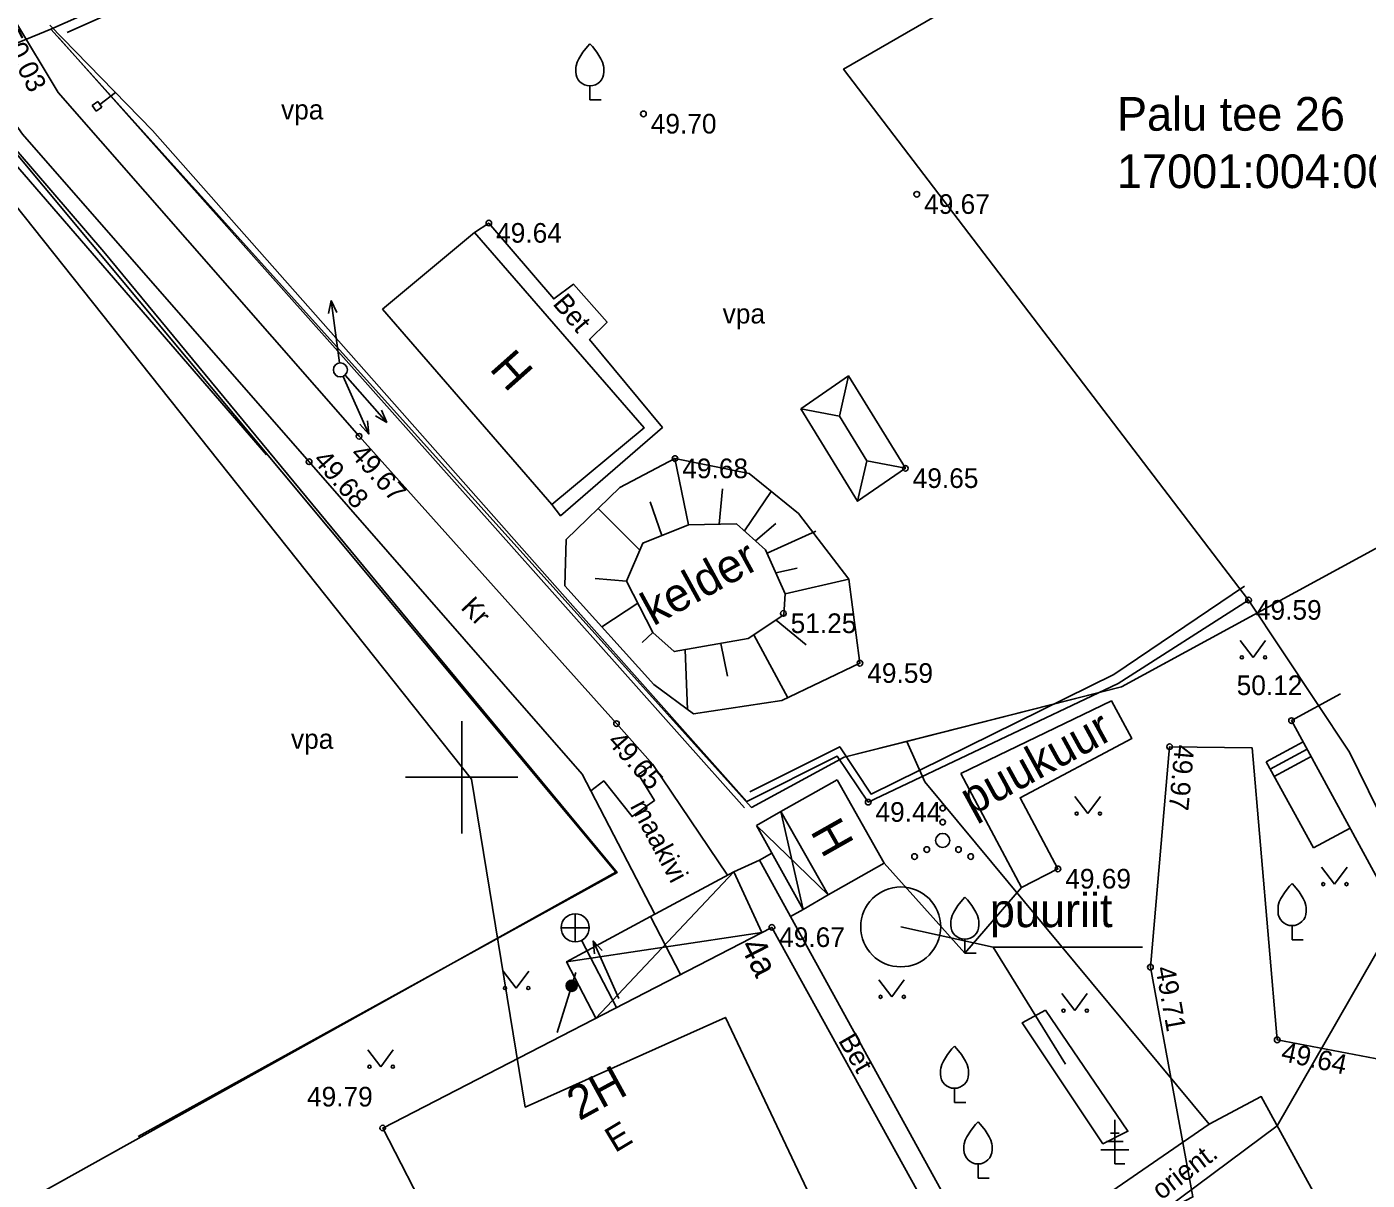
# Model space of a CAD drawing. Extents: x 640179 to 641407, y 6455895 to 6456739.
# Drawn here: x 640984.51 to 641032.25, y 6456385.64 to 6456426.75 of the extents above; entities that cross this region are included whole.
import ezdxf

# ---------------------------------------------------------------- set-up
doc = ezdxf.new("R2010")
doc.units = 0
for name, color, linetype in [('AED', 7, 'Continuous'), ('Default', 7, 'Continuous'), ('HALJASTUS', 7, 'Continuous'), ('HOONE', 7, 'Continuous'), ('HOONEDET', 7, 'Continuous'), ('KKAEV', 7, 'Continuous'), ('KORGUS', 7, 'Continuous'), ('KTRASS', 7, 'Continuous'), ('MOOTPIIR', 7, 'Continuous'), ('MPKAABEL', 7, 'Continuous'), ('MPOHULIIN', 7, 'Continuous'), ('PIIR', 7, 'Continuous'), ('POST', 7, 'Continuous'), ('PUU', 7, 'Continuous'), ('RAJATIS', 7, 'Continuous'), ('RAJATISEDET', 7, 'Continuous'), ('RELJEEF', 7, 'Continuous'), ('SIOHULIIN', 7, 'Continuous'), ('TEE', 7, 'Continuous'), ('VORK', 7, 'Continuous')]:
    doc.layers.add(name, color=color, linetype=linetype)

# ---------------------------------------------------------------- blocks, each defined once
blk = doc.blocks.new('VILJA1')
at = {"layer": 'Default'}
for p, q in [((0, 0), (0, 1)), ((0.8, 0), (0, 0))]:
    blk.add_line(p, q, dxfattribs=at)
for points in [[(-1, 2), (-1, 2.3), (-0.98, 2.43), (-0.91, 2.69), (-0.79, 2.93), (-0.5, 3.4), (-0.18, 3.81), (0, 4)], [(1, 2), (1, 2.3), (0.98, 2.43), (0.91, 2.69), (0.79, 2.93), (0.5, 3.4), (0.18, 3.81), (0, 4)]]:
    blk.add_lwpolyline(points, dxfattribs=at)
blk.add_arc((0, 2), 1, 180, 0, dxfattribs=at)
blk = doc.blocks.new('PUPOST')
at = {"layer": 'Default'}
blk.add_circle((0, 0), 0.5, dxfattribs=at)
blk = doc.blocks.new('KAKAEV')
at = {"layer": 'Default'}
for p, q in [((0, -1), (0, 1)), ((-1, 0), (1, 0))]:
    blk.add_line(p, q, dxfattribs=at)
blk.add_circle((0, 0), 1, dxfattribs=at)
blk = doc.blocks.new('OKASP1')
at = {"layer": 'Default'}
for p, q in [((0, 0), (0, 3.15)), ((0.3, 2.2), (-0.3, 2.2)), ((1, 1), (-1, 1)), ((0.6, 1.6), (-0.6, 1.6)), ((0.72, 0), (0, 0))]:
    blk.add_line(p, q, dxfattribs=at)
blk = doc.blocks.new('MPSUUN')
at = {"layer": 'Default'}
for p, q in [((0.5, 0), (5, 0)), ((5, 0), (4.097, -0.297)), ((5, 0), (4.098, 0.3))]:
    blk.add_line(p, q, dxfattribs=at)
blk = doc.blocks.new('VARPOS')
at = {"layer": 'Default'}
for p, q in [((-0.25, 0.25), (-0.25, -0.25)), ((-0.25, 0.25), (0.25, 0.25)), ((0.25, 0.25), (0.25, -0.25)), ((-0.25, -0.25), (0.25, -0.25))]:
    blk.add_line(p, q, dxfattribs=at)
blk = doc.blocks.new('SISUUN')
at = {"layer": 'Default'}
blk.add_line((0.5, 0), (4.982, 0), dxfattribs=at)
for radius in [0.399, 0.38, 0.361, 0.342, 0.323, 0.304, 0.285, 0.266, 0.247, 0.228, 0.209, 0.191, 0.172, 0.153, 0.134, 0.115, 0.0959, 0.0769, 0.058, 0.0391, 0.0201, 0.00122]:
    blk.add_circle((3.989, 0), radius, dxfattribs=at)
blk = doc.blocks.new('VQSA')
at = {"layer": 'Default'}
for centre, radius in [((0, 2.3), 0.2), ((0, 1.3), 0.2), ((0, 0), 0.5), ((-2, -1.15), 0.2), ((-1.13, -0.65), 0.2), ((1.13, -0.65), 0.2), ((2, -1.15), 0.2)]:
    blk.add_circle(centre, radius, dxfattribs=at)
blk = doc.blocks.new('MURU')
at = {"layer": 'Default'}
for p, q in [((-0.927, 1.213), (0, 0)), ((0, 0), (0.891, 1.213))]:
    blk.add_line(p, q, dxfattribs=at)
for centre in [(-0.802, 0), (0.856, 0)]:
    blk.add_circle(centre, 0.11, dxfattribs=at)
blk = doc.blocks.new('VKORIS')
at = {"layer": 'Default'}
for p, q in [((0, 4), (0, -4)), ((-4, 0), (4, 0))]:
    blk.add_line(p, q, dxfattribs=at)

msp = doc.modelspace()

# ---------------------------------------------------------------- linework, layer by layer
at = {"layer": 'AED'}
for points in [[(641028.028, 6456406.317), (641023.386, 6456403.346), (641014.479, 6456399.115), (641013.37, 6456400.756), (641010.158, 6456399.144), (641003.858, 6456406.222), (640988.985, 6456423.053), (640985.326, 6456426.807)], [(640981.719, 6456425.153), (640987.252, 6456418.731), (640998.087, 6456405.617), (641005.537, 6456396.605), (640988.481, 6456387.202)], [(640987.11, 6456423.986), (640987.67, 6456424.402)]]:
    msp.add_lwpolyline(points, dxfattribs=at)
at = {"layer": 'HALJASTUS'}
for points in [[(641020.402, 6456441.925), (640985.948, 6456426.543)], [(640985.648, 6456426.351), (641010.078, 6456398.91)], [(640993.051, 6456411.494), (640981.602, 6456424.726), (640973.798, 6456421.407)], [(641027.888, 6456406.811), (641023.229, 6456403.662), (641014.582, 6456399.403), (641013.468, 6456401.091), (641010.264, 6456399.485)], [(641015.051, 6456396.945), (641017.922, 6456393.729), (641019.939, 6456396.075)]]:
    msp.add_lwpolyline(points, dxfattribs=at)
at = {"layer": 'HOONE'}
for points in [[(640997.174, 6456416.684), (641000.461, 6456419.421), (641006.494, 6456412.455), (641003.207, 6456409.718)], [(641013.368, 6456399.914), (641015.051, 6456396.945), (641013.05, 6456395.811), (641011.367, 6456398.78)]]:
    msp.add_lwpolyline(points, close=True, dxfattribs=at)
for points in [[(641031.307, 6456402.974), (641029.556, 6456402.02), (641035.475, 6456391.155), (641037.805, 6456392.425)], [(640998.938, 6456384.103), (640997.185, 6456387.501), (641011.048, 6456394.653), (641016.766, 6456384.289), (641013.61, 6456382.547)]]:
    msp.add_lwpolyline(points, dxfattribs=at)
at = {"layer": 'HOONEDET'}
for p, q in [((641028.656, 6456400.55), (641029.968, 6456401.265)), ((641028.8, 6456400.287), (641030.111, 6456401.001)), ((641028.656, 6456400.55), (641030.335, 6456397.482)), ((641028.944, 6456400.024), (641030.255, 6456400.738)), ((641011.367, 6456398.78), (641010.497, 6456398.287)), ((641011.367, 6456398.78), (641012.161, 6456395.292)), ((641010.497, 6456398.287), (641012.161, 6456395.292)), ((641010.497, 6456398.287), (641013.05, 6456395.811)), ((641030.335, 6456397.482), (641031.641, 6456398.193)), ((641009.694, 6456396.629), (641004.772, 6456391.415)), ((641012.161, 6456395.292), (641013.05, 6456395.811)), ((641003.735, 6456393.425), (641010.695, 6456394.471))]:
    msp.add_line(p, q, dxfattribs=at)
for points in [[(641009.694, 6456396.629), (641010.604, 6456397.045), (641017.785, 6456383.994), (641013.932, 6456381.869)], [(641006.728, 6456395.038), (641009.691, 6456396.634), (641010.695, 6456394.471)], [(641004.772, 6456391.415), (641003.735, 6456393.425), (641006.728, 6456395.038), (641007.793, 6456392.974)]]:
    msp.add_lwpolyline(points, dxfattribs=at)
at = {"layer": 'KORGUS'}
for centre in [(641006.474, 6456423.646), (641016.21, 6456420.781), (641000.966, 6456419.755), (640996.344, 6456412.154), (640994.564, 6456411.249), (641007.597, 6456411.361), (641015.803, 6456411.013), (641028.028, 6456406.317), (641011.457, 6456405.842), (641014.185, 6456404.067), (641005.514, 6456401.913), (641029.556, 6456402.02), (641025.216, 6456401.091), (641014.479, 6456399.115), (641021.238, 6456396.736), (641011.048, 6456394.653), (641024.532, 6456393.234), (641029.047, 6456390.642), (640997.185, 6456387.501)]:
    msp.add_circle(centre, 0.1, dxfattribs=at)
at = {"layer": 'KTRASS'}
msp.add_lwpolyline([(641004.272, 6456394.193), (641005.509, 6456391.795)], dxfattribs=at)
at = {"layer": 'MOOTPIIR'}
for points in [[(641062.064, 6456458.277), (641051.256, 6456447.853), (641040.718, 6456442.038), (641034.384, 6456441.634), (641028.063, 6456435.372), (641027.248, 6456434.357), (641026.617, 6456432.76), (641013.6, 6456425.24), (641028.028, 6456406.317), (641031.624, 6456400.901), (641036.341, 6456391.297), (641036.36, 6456383.081)], [(641014.778, 6456380.085), (641009.392, 6456391.441), (641002.261, 6456388.249), (641000.352, 6456399.939), (640983.03, 6456421.731), (640975.196, 6456416.865), (640961.808, 6456410.615), (640955.809, 6456406.722), (640938.667, 6456398.667), (640933.663, 6456397.719), (640929.873, 6456394.424), (640928.956, 6456393.68)]]:
    msp.add_lwpolyline(points, dxfattribs=at)
at = {"layer": 'MPKAABEL'}
msp.add_lwpolyline([(641023.318, 6456383.312), (641029.051, 6456387.574), (641033.339, 6456395.076)], dxfattribs=at)
at = {"layer": 'PIIR'}
for points in [[(640923.84, 6456399.5), (640931.62, 6456403.09), (640958.06, 6456414.73), (640981.69, 6456425.16), (640985.37, 6456426.66), (641019.35, 6456441.71), (641039.47, 6456443.23), (641018.18, 6456461.64), (641016.95, 6456456.08), (640887.62, 6456396.91)], [(641060.6, 6456299.09), (641063.9, 6456322.39), (641056.97, 6456335.32), (641042.61, 6456362.17), (641032.45, 6456381.35), (641028.48, 6456388.62), (641026.62, 6456387.64), (641022.09, 6456384.51), (641035.91, 6456358.9), (641049.75, 6456333.12), (641056.04, 6456320.58), (641053.53, 6456302.75)]]:
    msp.add_lwpolyline(points, dxfattribs=at)
for points in [[(641059.88, 6456423.03), (641039.47, 6456443.23), (641019.35, 6456441.71), (640985.37, 6456426.66), (641010.32, 6456398.93), (641013.62, 6456400.72), (641023.5, 6456403.23)], [(640985.37, 6456426.66), (640981.69, 6456425.16), (641005.49, 6456396.62), (640984.26, 6456384.77), (640996.66, 6456370.57), (641004.54, 6456374.88), (641022.09, 6456384.51), (641026.62, 6456387.64), (641016.5, 6456399.84), (641015.85, 6456401.28), (641013.62, 6456400.72), (641010.32, 6456398.93)], [(641005.49, 6456396.62), (640981.69, 6456425.16), (640958.06, 6456414.73), (640983.51, 6456385.62), (640984.26, 6456384.77)], [(641043.71, 6456414.23), (641023.5, 6456403.23), (641015.85, 6456401.28), (641016.5, 6456399.84), (641026.62, 6456387.64), (641028.48, 6456388.62), (641032.45, 6456381.35), (641034.51, 6456382.49), (641054.67, 6456393.54)]]:
    msp.add_lwpolyline(points, close=True, dxfattribs=at)
at = {"layer": 'RAJATIS'}
for points in [[(641012.076, 6456413.135), (641013.776, 6456414.309), (641015.803, 6456411.013), (641014.103, 6456409.839), (641012.076, 6456413.135)], [(641017.782, 6456400.139), (641019.939, 6456396.075), (641021.238, 6456396.736), (641019.891, 6456399.273), (641023.874, 6456401.387), (641023.141, 6456402.724), (641017.782, 6456400.139)], [(641015.639, 6456394.67), (641018.929, 6456393.946), (641024.249, 6456393.946)], [(641018.929, 6456393.946), (641021.51, 6456389.772)], [(641020.8, 6456391.7), (641023.731, 6456387.385), (641022.837, 6456386.938), (641019.968, 6456391.253), (641020.8, 6456391.7)]]:
    msp.add_lwpolyline(points, dxfattribs=at)
msp.add_circle((641015.639, 6456394.67), 1.425, dxfattribs=at)
at = {"layer": 'RAJATISEDET'}
for p, q in [((641013.451, 6456412.869), (641013.776, 6456414.309)), ((641012.076, 6456413.135), (641013.451, 6456412.869)), ((641013.451, 6456412.869), (641014.428, 6456411.279)), ((641014.103, 6456409.839), (641014.428, 6456411.279)), ((641014.428, 6456411.279), (641015.803, 6456411.013))]:
    msp.add_line(p, q, dxfattribs=at)
at = {"layer": 'RELJEEF'}
for p, q in [((641007.597, 6456411.361), (641008.082, 6456409.004)), ((641009.29, 6456410.281), (641009.169, 6456409.024)), ((641011.027, 6456410.185), (641010.07, 6456408.783)), ((641006.708, 6456409.823), (641007.125, 6456408.619)), ((641004.862, 6456409.583), (641006.347, 6456408.098)), ((641011.184, 6456409.051), (641010.465, 6456408.431)), ((641012.61, 6456408.779), (641010.876, 6456407.991)), ((641011.945, 6456407.46), (641011.187, 6456407.292)), ((641004.751, 6456407.084), (641005.868, 6456406.997)), ((641013.792, 6456407.061), (641011.523, 6456406.536)), ((641004.992, 6456405.362), (641006.274, 6456406.206)), ((641012.269, 6456404.717), (641011.2, 6456405.605)), ((641006.431, 6456404.803), (641006.808, 6456405.166)), ((641011.62, 6456402.838), (641010.406, 6456405.079)), ((641008.044, 6456402.418), (641007.954, 6456404.549)), ((641009.469, 6456403.606), (641009.234, 6456404.773))]:
    msp.add_line(p, q, dxfattribs=at)
msp.add_lwpolyline([(641007.597, 6456411.361), (641005.633, 6456410.334), (641003.724, 6456408.475), (641003.668, 6456406.826), (641006.848, 6456403.311), (641008.258, 6456402.258), (641011.401, 6456402.733), (641014.185, 6456404.067), (641013.792, 6456407.061), (641011.993, 6456409.407), (641010.236, 6456410.823), (641007.597, 6456411.361)], dxfattribs=at)
msp.add_lwpolyline([(641008.082, 6456409.004), (641009.787, 6456409.036), (641010.822, 6456408.112), (641011.523, 6456406.536), (641011.476, 6456405.787), (641010.201, 6456404.943), (641007.572, 6456404.482), (641006.808, 6456405.166), (641005.868, 6456406.997), (641006.457, 6456408.351)], close=True, dxfattribs=at)
at = {"layer": 'TEE'}
for points in [[(640983.826, 6456430.611), (640983.799, 6456429.984), (640984.072, 6456426.994), (640985.627, 6456424.405), (640996.344, 6456412.154), (641005.514, 6456401.913), (641006.811, 6456400.461)], [(640980.093, 6456428.963), (640980.484, 6456428.408), (640984.362, 6456422.921), (640994.564, 6456411.249), (641004.286, 6456400.111), (641004.595, 6456399.514)], [(641000.461, 6456419.421), (641000.966, 6456419.755), (641003.279, 6456417.053), (641003.988, 6456417.571), (641005.181, 6456416.224), (641004.555, 6456415.602), (641007.151, 6456412.472), (641003.521, 6456409.325), (641003.207, 6456409.718)], [(641036.345, 6456389.847), (641034.776, 6456389.555), (641029.047, 6456390.642), (641028.15, 6456401.045), (641025.216, 6456401.091), (641024.532, 6456393.234), (641026.045, 6456385.045), (641022.903, 6456383.408), (641024.703, 6456380.013), (641020.014, 6456377.766)], [(641006.881, 6456395.12), (641004.595, 6456399.514), (641005.058, 6456399.874), (641006.071, 6456398.598), (641006.87, 6456399.174), (641006.296, 6456400.106), (641006.811, 6456400.461), (641009.463, 6456396.511)], [(641010.604, 6456397.045), (641011.049, 6456397.293)], [(641012.161, 6456395.292), (641011.706, 6456395.042)]]:
    msp.add_lwpolyline(points, dxfattribs=at)

# ---------------------------------------------------------------- block references
at = {"layer": 'AED', "xscale": 0.5000000002109818, "yscale": 0.5000000002109819, "rotation": -145.1421875755855}
msp.add_blockref('VARPOS', (640987.007, 6456423.915), dxfattribs=at)
at = {"layer": 'HALJASTUS', "xscale": 0.5, "yscale": 0.5}
for name, p in [('MURU', (641028.189, 6456404.275)), ('MURU', (641022.307, 6456398.708)), ('VQSA', (641017.131, 6456397.751)), ('MURU', (641031.088, 6456396.193)), ('MURU', (641001.944, 6456392.488)), ('MURU', (641015.32, 6456392.176)), ('MURU', (641021.838, 6456391.685)), ('MURU', (640997.118, 6456389.685))]:
    msp.add_blockref(name, p, dxfattribs=at)
at = {"layer": 'KKAEV', "xscale": 0.5, "yscale": 0.5}
msp.add_blockref('KAKAEV', (641004.043, 6456394.637), dxfattribs=at)
at = {"layer": 'MPOHULIIN'}
for p, xscale, yscale, rotation in [((640995.678, 6456414.52), 0.500000000184459, 0.5000000001844591, 97.53332408986671), ((640995.678, 6456414.52), 0.5000000000060089, 0.5000000000060086, -48.46964024688193), ((640995.678, 6456414.52), 0.5000000004142604, 0.5000000004142605, -66.12089974005997), ((641005.696, 6456391.892), 0.5000000004142604, 0.5000000004142604, 113.87910025994007)]:
    msp.add_blockref('MPSUUN', p, dxfattribs=dict(at, xscale=xscale, yscale=yscale, rotation=rotation))
at = {"layer": 'POST', "xscale": 0.5, "yscale": 0.5}
msp.add_blockref('PUPOST', (640995.678, 6456414.52), dxfattribs=at)
at = {"layer": 'PUU', "xscale": 0.5, "yscale": 0.5}
for name, p in [('VILJA1', (641004.566, 6456424.144)), ('VILJA1', (641029.577, 6456394.213)), ('VILJA1', (641017.922, 6456393.729)), ('VILJA1', (641017.552, 6456388.416)), ('VILJA1', (641018.391, 6456385.719)), ('OKASP1', (641023.264, 6456386.221))]:
    msp.add_blockref(name, p, dxfattribs=at)
at = {"layer": 'SIOHULIIN', "xscale": 0.5000000003087887, "yscale": 0.5000000003087889, "rotation": 72.61989682789272}
msp.add_blockref('SISUUN', (641003.322, 6456390.667), dxfattribs=at)
at = {"layer": 'VORK', "xscale": 0.5, "yscale": 0.5}
msp.add_blockref('VKORIS', (641000, 6456400), dxfattribs=at)

# ---------------------------------------------------------------- texts
at = {"layer": 'HALJASTUS'}
for p in [(640993.565, 6456423.449), (641009.295, 6456416.175), (640993.919, 6456401.018)]:
    msp.add_text('vpa', height=0.7, dxfattribs=at).set_placement(p)
at = {"layer": 'HOONE'}
for s, height, rotation, p in [('H', 1.2, 311.6525, (641000.954, 6456414.55)), ('H', 1.2, 299.5142, (641012.394, 6456398.079)), ('4a', 0.9, 297.2259, (641009.894, 6456393.993)), ('2H', 1.2, 28.6788, (641004.182, 6456387.741)), ('E', 0.9, 31.0328, (641005.462, 6456386.603))]:
    msp.add_text(s, height=height, rotation=rotation, dxfattribs=at).set_placement(p)
at = {"layer": 'HOONEDET'}
msp.add_text('Bet', height=0.7, rotation=299.9904, dxfattribs=at).set_placement((641013.394, 6456390.619))
at = {"layer": 'KORGUS'}
for s, rotation, p in [(' 50.03', 296.7612, (640983.447, 6456426.679)), (' 49.68', 310.9706, (640994.505, 6456411.485)), (' 49.67', 311.9258, (640995.823, 6456411.686)), (' 49.65', 311.2862, (641004.988, 6456401.451)), (' 49.97', 264.6343, (641025.426, 6456401.442)), (' 49.71', 280.2294, (641024.662, 6456393.461)), (' 49.64', 347.6931, (641028.898, 6456389.958))]:
    msp.add_text(s, height=0.7, rotation=rotation, dxfattribs=at).set_placement(p)
for s, p in [(' 49.70', (641006.474, 6456422.946)), (' 49.67', (641016.21, 6456420.081)), (' 49.64', (641000.966, 6456419.055)), (' 49.68', (641007.597, 6456410.661)), (' 49.65', (641015.803, 6456410.313)), (' 49.59', (641028.028, 6456405.617)), (' 51.25', (641011.457, 6456405.142)), (' 49.59', (641014.185, 6456403.367)), (' 50.12', (641027.343, 6456402.932)), (' 49.44', (641014.479, 6456398.415)), (' 49.69', (641021.238, 6456396.036)), (' 49.67', (641011.048, 6456393.953)), (' 49.79', (640994.229, 6456388.268))]:
    msp.add_text(s, height=0.7, dxfattribs=at).set_placement(p)
at = {"layer": 'MPKAABEL'}
msp.add_text('orient.', height=0.7, rotation=37.2085, dxfattribs=at).set_placement((641024.918, 6456384.913))
at = {"layer": 'PIIR'}
for s, p in [('Palu tee 26', (641023.34, 6456423.046)), ('17001:004:0012', (641023.34, 6456421))]:
    msp.add_text(s, height=1.2, dxfattribs=at).set_placement(p)
at = {"layer": 'RAJATIS'}
for s, p in [('kelder', (641006.824, 6456405.376)), ('puukuur', (641018.176, 6456398.617))]:
    msp.add_text(s, height=1.2, rotation=28.6788, dxfattribs=at).set_placement(p)
msp.add_text('puuriit', height=1.2, dxfattribs=at).set_placement((641018.812, 6456394.66))
at = {"layer": 'TEE'}
for s, rotation, p in [('Bet', 310.4536, (641003.216, 6456416.865)), ('Kr', 313.7601, (640999.935, 6456406.027)), ('maakivi', 298.0675, (641005.982, 6456398.976))]:
    msp.add_text(s, height=0.7, rotation=rotation, dxfattribs=at).set_placement(p)

doc.saveas('drawing.dxf')
